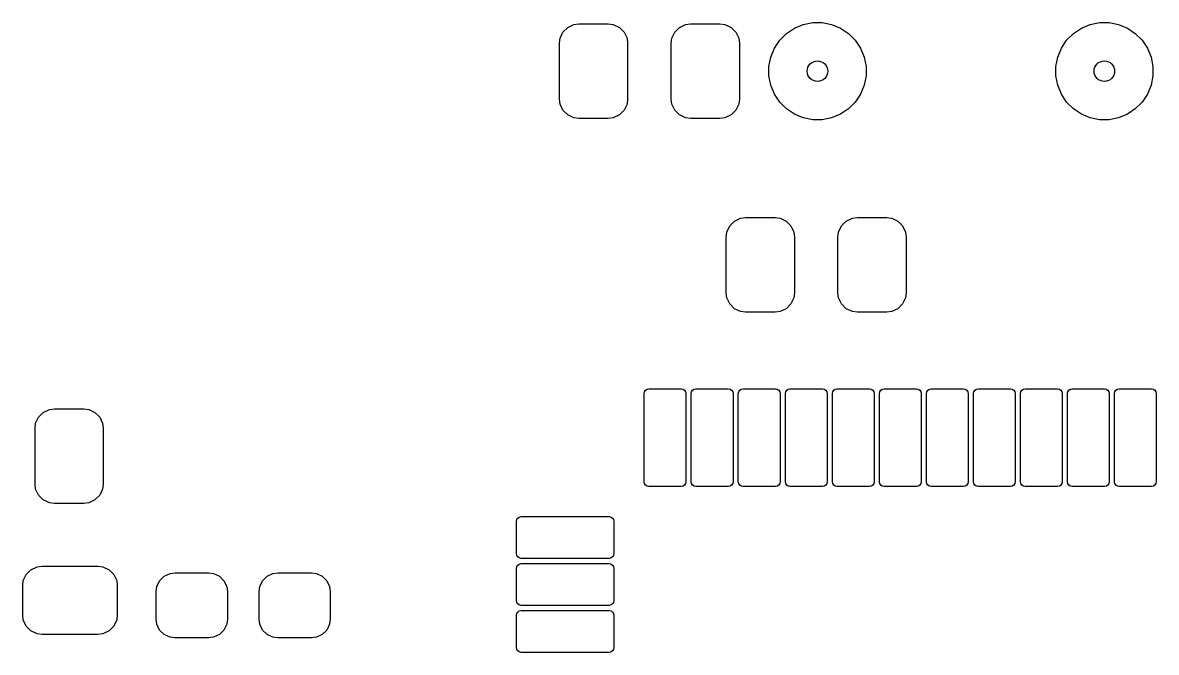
# Model space of a CAD drawing. Extents: x 3.96 to 7.46, y -4.84 to -2.98.
# Drawn here: x 5.593 to 6.352, y -3.459 to -3.037 of the extents above; entities that cross this region are included whole.
import ezdxf

# ---------------------------------------------------------------- set-up
doc = ezdxf.new("R2010")
doc.units = 0
doc.header["$MEASUREMENT"] = 0
doc.layers.add('BLACK', color=7, linetype='CONTINUOUS')

msp = doc.modelspace()

# ---------------------------------------------------------------- linework, layer by layer
at = {"layer": 'BLACK', "linetype": 'CONTINUOUS'}
for p, q in [((5.95288, -3.04745), (5.95479, -3.04336)), ((5.95479, -3.04336), (5.95798, -3.04017)), ((5.95798, -3.04017), (5.96207, -3.03827)), ((5.96207, -3.03827), (5.96543, -3.03782)), ((5.96543, -3.03782), (5.98512, -3.03782)), ((5.98512, -3.03782), (5.98848, -3.03827)), ((5.98848, -3.03827), (5.99257, -3.04017)), ((5.99257, -3.04017), (5.99576, -3.04336)), ((5.99576, -3.04336), (5.99767, -3.04745)), ((6.02768, -3.04745), (6.02959, -3.04336)), ((6.02959, -3.04336), (6.03278, -3.04017)), ((6.03278, -3.04017), (6.03687, -3.03827)), ((6.03687, -3.03827), (6.04023, -3.03782)), ((6.04023, -3.03782), (6.05992, -3.03782)), ((6.05992, -3.03782), (6.06328, -3.03827)), ((6.06328, -3.03827), (6.06737, -3.04017)), ((6.06737, -3.04017), (6.07056, -3.04336)), ((6.07056, -3.04336), (6.07247, -3.04745)), ((6.10449, -3.04426), (6.10981, -3.0407)), ((6.10981, -3.0407), (6.11573, -3.03825)), ((6.11573, -3.03825), (6.12202, -3.037)), ((6.12202, -3.037), (6.12842, -3.037)), ((6.12842, -3.037), (6.1347, -3.03825)), ((6.1347, -3.03825), (6.14062, -3.0407)), ((6.14062, -3.0407), (6.14595, -3.04426)), ((6.29661, -3.04426), (6.30194, -3.0407)), ((6.30194, -3.0407), (6.30786, -3.03825)), ((6.30786, -3.03825), (6.31414, -3.037)), ((6.31414, -3.037), (6.32055, -3.037)), ((6.32055, -3.037), (6.32683, -3.03825)), ((6.32683, -3.03825), (6.33275, -3.0407)), ((6.33275, -3.0407), (6.33807, -3.04426)), ((5.95244, -3.05082), (5.95288, -3.04745)), ((5.95244, -3.08822), (5.95244, -3.05082)), ((5.99767, -3.04745), (5.99811, -3.05082)), ((5.99811, -3.05082), (5.99811, -3.08822)), ((6.02724, -3.05082), (6.02768, -3.04745)), ((6.02724, -3.08822), (6.02724, -3.05082)), ((6.07247, -3.04745), (6.07291, -3.05082)), ((6.07291, -3.05082), (6.07291, -3.08822)), ((6.0964, -3.05411), (6.09996, -3.04879)), ((6.09996, -3.04879), (6.10449, -3.04426)), ((6.14595, -3.04426), (6.15048, -3.04879)), ((6.15048, -3.04879), (6.15404, -3.05411)), ((6.28853, -3.05411), (6.29208, -3.04879)), ((6.29208, -3.04879), (6.29661, -3.04426)), ((6.33807, -3.04426), (6.3426, -3.04879)), ((6.3426, -3.04879), (6.34616, -3.05411)), ((6.09395, -3.06003), (6.0964, -3.05411)), ((6.15404, -3.05411), (6.15649, -3.06003)), ((6.28607, -3.06003), (6.28853, -3.05411)), ((6.34616, -3.05411), (6.34861, -3.06003)), ((6.0927, -3.06631), (6.09395, -3.06003)), ((6.0927, -3.07272), (6.0927, -3.06631)), ((6.15649, -3.06003), (6.15774, -3.06631)), ((6.15774, -3.06631), (6.15774, -3.07272)), ((6.28482, -3.06631), (6.28607, -3.06003)), ((6.28482, -3.07272), (6.28482, -3.06631)), ((6.34861, -3.06003), (6.34986, -3.06631)), ((6.34986, -3.06631), (6.34986, -3.07272)), ((6.09395, -3.079), (6.0927, -3.07272)), ((6.15774, -3.07272), (6.15649, -3.079)), ((6.28607, -3.079), (6.28482, -3.07272)), ((6.34986, -3.07272), (6.34861, -3.079)), ((6.0964, -3.08492), (6.09395, -3.079)), ((6.15649, -3.079), (6.15404, -3.08492)), ((6.28853, -3.08492), (6.28607, -3.079)), ((6.34861, -3.079), (6.34616, -3.08492)), ((5.95288, -3.09158), (5.95244, -3.08822)), ((5.99811, -3.08822), (5.99767, -3.09158)), ((6.02768, -3.09158), (6.02724, -3.08822)), ((6.07291, -3.08822), (6.07247, -3.09158)), ((6.09996, -3.09025), (6.0964, -3.08492)), ((6.15404, -3.08492), (6.15048, -3.09025)), ((6.29208, -3.09025), (6.28853, -3.08492)), ((6.34616, -3.08492), (6.3426, -3.09025)), ((5.95479, -3.09567), (5.95288, -3.09158)), ((5.95798, -3.09886), (5.95479, -3.09567)), ((5.99576, -3.09567), (5.99257, -3.09886)), ((5.99767, -3.09158), (5.99576, -3.09567)), ((6.02959, -3.09567), (6.02768, -3.09158)), ((6.03278, -3.09886), (6.02959, -3.09567)), ((6.07056, -3.09567), (6.06737, -3.09886)), ((6.07247, -3.09158), (6.07056, -3.09567)), ((6.10449, -3.09478), (6.09996, -3.09025)), ((6.10981, -3.09834), (6.10449, -3.09478)), ((6.14595, -3.09478), (6.14062, -3.09834)), ((6.15048, -3.09025), (6.14595, -3.09478)), ((6.29661, -3.09478), (6.29208, -3.09025)), ((6.30194, -3.09834), (6.29661, -3.09478)), ((6.33807, -3.09478), (6.33275, -3.09834)), ((6.3426, -3.09025), (6.33807, -3.09478)), ((5.96207, -3.10077), (5.95798, -3.09886)), ((5.96543, -3.10121), (5.96207, -3.10077)), ((5.98512, -3.10121), (5.96543, -3.10121)), ((5.98848, -3.10077), (5.98512, -3.10121)), ((5.99257, -3.09886), (5.98848, -3.10077)), ((6.03687, -3.10077), (6.03278, -3.09886)), ((6.04023, -3.10121), (6.03687, -3.10077)), ((6.05992, -3.10121), (6.04023, -3.10121)), ((6.06328, -3.10077), (6.05992, -3.10121)), ((6.06737, -3.09886), (6.06328, -3.10077)), ((6.11573, -3.10079), (6.10981, -3.09834)), ((6.12202, -3.10204), (6.11573, -3.10079)), ((6.12842, -3.10204), (6.12202, -3.10204)), ((6.1347, -3.10079), (6.12842, -3.10204)), ((6.14062, -3.09834), (6.1347, -3.10079)), ((6.30786, -3.10079), (6.30194, -3.09834)), ((6.31414, -3.10204), (6.30786, -3.10079)), ((6.32055, -3.10204), (6.31414, -3.10204)), ((6.32683, -3.10079), (6.32055, -3.10204)), ((6.33275, -3.09834), (6.32683, -3.10079)), ((6.06458, -3.1773), (6.06649, -3.17321)), ((6.06649, -3.17321), (6.06968, -3.17002)), ((6.06968, -3.17002), (6.07377, -3.16811)), ((6.07377, -3.16811), (6.07713, -3.16767)), ((6.07713, -3.16767), (6.09682, -3.16767)), ((6.09682, -3.16767), (6.10018, -3.16811)), ((6.10018, -3.16811), (6.10427, -3.17002)), ((6.10427, -3.17002), (6.10746, -3.17321)), ((6.10746, -3.17321), (6.10937, -3.1773)), ((6.13939, -3.1773), (6.14129, -3.17321)), ((6.14129, -3.17321), (6.14448, -3.17002)), ((6.14448, -3.17002), (6.14857, -3.16811)), ((6.14857, -3.16811), (6.15193, -3.16767)), ((6.15193, -3.16767), (6.17162, -3.16767)), ((6.17162, -3.16767), (6.17498, -3.16811)), ((6.17498, -3.16811), (6.17907, -3.17002)), ((6.17907, -3.17002), (6.18226, -3.17321)), ((6.18226, -3.17321), (6.18417, -3.1773)), ((6.06414, -3.18066), (6.06458, -3.1773)), ((6.06414, -3.21806), (6.06414, -3.18066)), ((6.10937, -3.1773), (6.10981, -3.18066)), ((6.10981, -3.18066), (6.10981, -3.21806)), ((6.13894, -3.18066), (6.13939, -3.1773)), ((6.13894, -3.21806), (6.13894, -3.18066)), ((6.18417, -3.1773), (6.18461, -3.18066)), ((6.18461, -3.18066), (6.18461, -3.21806)), ((6.06458, -3.22142), (6.06414, -3.21806)), ((6.10981, -3.21806), (6.10937, -3.22142)), ((6.13939, -3.22142), (6.13894, -3.21806)), ((6.18461, -3.21806), (6.18417, -3.22142)), ((6.06649, -3.22551), (6.06458, -3.22142)), ((6.06968, -3.2287), (6.06649, -3.22551)), ((6.10746, -3.22551), (6.10427, -3.2287)), ((6.10937, -3.22142), (6.10746, -3.22551)), ((6.14129, -3.22551), (6.13939, -3.22142)), ((6.14448, -3.2287), (6.14129, -3.22551)), ((6.18226, -3.22551), (6.17907, -3.2287)), ((6.18417, -3.22142), (6.18226, -3.22551)), ((6.07377, -3.23061), (6.06968, -3.2287)), ((6.07713, -3.23105), (6.07377, -3.23061)), ((6.09682, -3.23105), (6.07713, -3.23105)), ((6.10018, -3.23061), (6.09682, -3.23105)), ((6.10427, -3.2287), (6.10018, -3.23061)), ((6.14857, -3.23061), (6.14448, -3.2287)), ((6.15193, -3.23105), (6.14857, -3.23061)), ((6.17162, -3.23105), (6.15193, -3.23105)), ((6.17498, -3.23061), (6.17162, -3.23105)), ((6.17907, -3.2287), (6.17498, -3.23061)), ((6.00922, -3.28558), (6.00946, -3.28437)), ((6.00922, -3.34463), (6.00922, -3.28558)), ((6.00946, -3.28437), (6.01014, -3.28335)), ((6.01014, -3.28335), (6.01116, -3.28267)), ((6.01116, -3.28267), (6.01237, -3.28243)), ((6.01237, -3.28243), (6.03402, -3.28243)), ((6.03402, -3.28243), (6.03523, -3.28267)), ((6.03523, -3.28267), (6.03625, -3.28335)), ((6.03625, -3.28335), (6.03693, -3.28437)), ((6.03693, -3.28437), (6.03717, -3.28558)), ((6.03717, -3.28558), (6.03717, -3.34463)), ((6.04071, -3.28558), (6.04095, -3.28437)), ((6.04071, -3.34463), (6.04071, -3.28558)), ((6.04095, -3.28437), (6.04164, -3.28335)), ((6.04164, -3.28335), (6.04266, -3.28267)), ((6.04266, -3.28267), (6.04386, -3.28243)), ((6.04386, -3.28243), (6.06552, -3.28243)), ((6.06552, -3.28243), (6.06672, -3.28267)), ((6.06672, -3.28267), (6.06774, -3.28335)), ((6.06774, -3.28335), (6.06843, -3.28437)), ((6.06843, -3.28437), (6.06867, -3.28558)), ((6.06867, -3.28558), (6.06867, -3.34463)), ((6.07221, -3.28558), (6.07245, -3.28437)), ((6.07221, -3.34463), (6.07221, -3.28558)), ((6.07245, -3.28437), (6.07313, -3.28335)), ((6.07313, -3.28335), (6.07415, -3.28267)), ((6.07415, -3.28267), (6.07536, -3.28243)), ((6.07536, -3.28243), (6.09701, -3.28243)), ((6.09701, -3.28243), (6.09822, -3.28267)), ((6.09822, -3.28267), (6.09924, -3.28335)), ((6.09924, -3.28335), (6.09992, -3.28437)), ((6.09992, -3.28437), (6.10016, -3.28558)), ((6.10016, -3.28558), (6.10016, -3.34463)), ((6.10371, -3.28558), (6.10395, -3.28437)), ((6.10371, -3.34463), (6.10371, -3.28558)), ((6.10395, -3.28437), (6.10463, -3.28335)), ((6.10463, -3.28335), (6.10565, -3.28267)), ((6.10565, -3.28267), (6.10686, -3.28243)), ((6.10686, -3.28243), (6.12851, -3.28243)), ((6.12851, -3.28243), (6.12971, -3.28267)), ((6.12971, -3.28267), (6.13074, -3.28335)), ((6.13074, -3.28335), (6.13142, -3.28437)), ((6.13142, -3.28437), (6.13166, -3.28558)), ((6.13166, -3.28558), (6.13166, -3.34463)), ((6.1352, -3.28558), (6.13544, -3.28437)), ((6.1352, -3.34463), (6.1352, -3.28558)), ((6.13544, -3.28437), (6.13612, -3.28335)), ((6.13612, -3.28335), (6.13715, -3.28267)), ((6.13715, -3.28267), (6.13835, -3.28243)), ((6.13835, -3.28243), (6.16001, -3.28243)), ((6.16001, -3.28243), (6.16121, -3.28267)), ((6.16121, -3.28267), (6.16223, -3.28335)), ((6.16223, -3.28335), (6.16292, -3.28437)), ((6.16292, -3.28437), (6.16316, -3.28558)), ((6.16316, -3.28558), (6.16316, -3.34463)), ((6.1667, -3.28558), (6.16694, -3.28437)), ((6.1667, -3.34463), (6.1667, -3.28558)), ((6.16694, -3.28437), (6.16762, -3.28335)), ((6.16762, -3.28335), (6.16864, -3.28267)), ((6.16864, -3.28267), (6.16985, -3.28243)), ((6.16985, -3.28243), (6.1915, -3.28243)), ((6.1915, -3.28243), (6.19271, -3.28267)), ((6.19271, -3.28267), (6.19373, -3.28335)), ((6.19373, -3.28335), (6.19441, -3.28437)), ((6.19441, -3.28437), (6.19465, -3.28558)), ((6.19465, -3.28558), (6.19465, -3.34463)), ((6.19819, -3.28558), (6.19843, -3.28437)), ((6.19819, -3.34463), (6.19819, -3.28558)), ((6.19843, -3.28437), (6.19912, -3.28335)), ((6.19912, -3.28335), (6.20014, -3.28267)), ((6.20014, -3.28267), (6.20134, -3.28243)), ((6.20134, -3.28243), (6.223, -3.28243)), ((6.223, -3.28243), (6.2242, -3.28267)), ((6.2242, -3.28267), (6.22522, -3.28335)), ((6.22522, -3.28335), (6.22591, -3.28437)), ((6.22591, -3.28437), (6.22615, -3.28558)), ((6.22615, -3.28558), (6.22615, -3.34463)), ((6.22969, -3.28558), (6.22993, -3.28437)), ((6.22969, -3.34463), (6.22969, -3.28558)), ((6.22993, -3.28437), (6.23061, -3.28335)), ((6.23061, -3.28335), (6.23163, -3.28267)), ((6.23163, -3.28267), (6.23284, -3.28243)), ((6.23284, -3.28243), (6.25449, -3.28243)), ((6.25449, -3.28243), (6.2557, -3.28267)), ((6.2557, -3.28267), (6.25672, -3.28335)), ((6.25672, -3.28335), (6.2574, -3.28437)), ((6.2574, -3.28437), (6.25764, -3.28558)), ((6.25764, -3.28558), (6.25764, -3.34463)), ((6.26119, -3.28558), (6.26143, -3.28437)), ((6.26119, -3.34463), (6.26119, -3.28558)), ((6.26143, -3.28437), (6.26211, -3.28335)), ((6.26211, -3.28335), (6.26313, -3.28267)), ((6.26313, -3.28267), (6.26434, -3.28243)), ((6.26434, -3.28243), (6.28599, -3.28243)), ((6.28599, -3.28243), (6.2872, -3.28267)), ((6.2872, -3.28267), (6.28822, -3.28335)), ((6.28822, -3.28335), (6.2889, -3.28437)), ((6.2889, -3.28437), (6.28914, -3.28558)), ((6.28914, -3.28558), (6.28914, -3.34463)), ((6.29268, -3.28558), (6.29292, -3.28437)), ((6.29268, -3.34463), (6.29268, -3.28558)), ((6.29292, -3.28437), (6.29361, -3.28335)), ((6.29361, -3.28335), (6.29463, -3.28267)), ((6.29463, -3.28267), (6.29583, -3.28243)), ((6.29583, -3.28243), (6.31749, -3.28243)), ((6.31749, -3.28243), (6.31869, -3.28267)), ((6.31869, -3.28267), (6.31971, -3.28335)), ((6.31971, -3.28335), (6.3204, -3.28437)), ((6.3204, -3.28437), (6.32064, -3.28558)), ((6.32064, -3.28558), (6.32064, -3.34463)), ((6.32418, -3.28558), (6.32442, -3.28437)), ((6.32418, -3.34463), (6.32418, -3.28558)), ((6.32442, -3.28437), (6.3251, -3.28335)), ((6.3251, -3.28335), (6.32612, -3.28267)), ((6.32612, -3.28267), (6.32733, -3.28243)), ((6.32733, -3.28243), (6.34898, -3.28243)), ((6.34898, -3.28243), (6.35019, -3.28267)), ((6.35019, -3.28267), (6.35121, -3.28335)), ((6.35121, -3.28335), (6.35189, -3.28437)), ((6.35189, -3.28437), (6.35213, -3.28558)), ((6.35213, -3.28558), (6.35213, -3.34463)), ((5.60168, -3.30545), (5.60359, -3.30136)), ((5.60359, -3.30136), (5.60678, -3.29817)), ((5.60678, -3.29817), (5.61087, -3.29627)), ((5.61087, -3.29627), (5.61423, -3.29582)), ((5.61423, -3.29582), (5.63392, -3.29582)), ((5.63392, -3.29582), (5.63728, -3.29627)), ((5.63728, -3.29627), (5.64137, -3.29817)), ((5.64137, -3.29817), (5.64456, -3.30136)), ((5.64456, -3.30136), (5.64647, -3.30545)), ((5.60124, -3.30882), (5.60168, -3.30545)), ((5.60124, -3.34622), (5.60124, -3.30882)), ((5.64647, -3.30545), (5.64691, -3.30882)), ((5.64691, -3.30882), (5.64691, -3.34622)), ((5.60168, -3.34958), (5.60124, -3.34622)), ((5.64691, -3.34622), (5.64647, -3.34958)), ((6.00946, -3.34584), (6.00922, -3.34463)), ((6.01014, -3.34686), (6.00946, -3.34584)), ((6.01116, -3.34754), (6.01014, -3.34686)), ((6.01237, -3.34778), (6.01116, -3.34754)), ((6.03402, -3.34778), (6.01237, -3.34778)), ((6.03523, -3.34754), (6.03402, -3.34778)), ((6.03625, -3.34686), (6.03523, -3.34754)), ((6.03693, -3.34584), (6.03625, -3.34686)), ((6.03717, -3.34463), (6.03693, -3.34584)), ((6.04095, -3.34584), (6.04071, -3.34463)), ((6.04164, -3.34686), (6.04095, -3.34584)), ((6.04266, -3.34754), (6.04164, -3.34686)), ((6.04386, -3.34778), (6.04266, -3.34754)), ((6.06552, -3.34778), (6.04386, -3.34778)), ((6.06672, -3.34754), (6.06552, -3.34778)), ((6.06774, -3.34686), (6.06672, -3.34754)), ((6.06843, -3.34584), (6.06774, -3.34686)), ((6.06867, -3.34463), (6.06843, -3.34584)), ((6.07245, -3.34584), (6.07221, -3.34463)), ((6.07313, -3.34686), (6.07245, -3.34584)), ((6.07415, -3.34754), (6.07313, -3.34686)), ((6.07536, -3.34778), (6.07415, -3.34754)), ((6.09701, -3.34778), (6.07536, -3.34778)), ((6.09822, -3.34754), (6.09701, -3.34778)), ((6.09924, -3.34686), (6.09822, -3.34754)), ((6.09992, -3.34584), (6.09924, -3.34686)), ((6.10016, -3.34463), (6.09992, -3.34584)), ((6.10395, -3.34584), (6.10371, -3.34463)), ((6.10463, -3.34686), (6.10395, -3.34584)), ((6.10565, -3.34754), (6.10463, -3.34686)), ((6.10686, -3.34778), (6.10565, -3.34754)), ((6.12851, -3.34778), (6.10686, -3.34778)), ((6.12971, -3.34754), (6.12851, -3.34778)), ((6.13074, -3.34686), (6.12971, -3.34754)), ((6.13142, -3.34584), (6.13074, -3.34686)), ((6.13166, -3.34463), (6.13142, -3.34584)), ((6.13544, -3.34584), (6.1352, -3.34463)), ((6.13612, -3.34686), (6.13544, -3.34584)), ((6.13715, -3.34754), (6.13612, -3.34686)), ((6.13835, -3.34778), (6.13715, -3.34754)), ((6.16001, -3.34778), (6.13835, -3.34778)), ((6.16121, -3.34754), (6.16001, -3.34778)), ((6.16223, -3.34686), (6.16121, -3.34754)), ((6.16292, -3.34584), (6.16223, -3.34686)), ((6.16316, -3.34463), (6.16292, -3.34584)), ((6.16694, -3.34584), (6.1667, -3.34463)), ((6.16762, -3.34686), (6.16694, -3.34584)), ((6.16864, -3.34754), (6.16762, -3.34686)), ((6.16985, -3.34778), (6.16864, -3.34754)), ((6.1915, -3.34778), (6.16985, -3.34778)), ((6.19271, -3.34754), (6.1915, -3.34778)), ((6.19373, -3.34686), (6.19271, -3.34754)), ((6.19441, -3.34584), (6.19373, -3.34686)), ((6.19465, -3.34463), (6.19441, -3.34584)), ((6.19843, -3.34584), (6.19819, -3.34463)), ((6.19912, -3.34686), (6.19843, -3.34584)), ((6.20014, -3.34754), (6.19912, -3.34686)), ((6.20134, -3.34778), (6.20014, -3.34754)), ((6.223, -3.34778), (6.20134, -3.34778)), ((6.2242, -3.34754), (6.223, -3.34778)), ((6.22522, -3.34686), (6.2242, -3.34754)), ((6.22591, -3.34584), (6.22522, -3.34686)), ((6.22615, -3.34463), (6.22591, -3.34584)), ((6.22993, -3.34584), (6.22969, -3.34463)), ((6.23061, -3.34686), (6.22993, -3.34584)), ((6.23163, -3.34754), (6.23061, -3.34686)), ((6.23284, -3.34778), (6.23163, -3.34754)), ((6.25449, -3.34778), (6.23284, -3.34778)), ((6.2557, -3.34754), (6.25449, -3.34778)), ((6.25672, -3.34686), (6.2557, -3.34754)), ((6.2574, -3.34584), (6.25672, -3.34686)), ((6.25764, -3.34463), (6.2574, -3.34584)), ((6.26143, -3.34584), (6.26119, -3.34463)), ((6.26211, -3.34686), (6.26143, -3.34584)), ((6.26313, -3.34754), (6.26211, -3.34686)), ((6.26434, -3.34778), (6.26313, -3.34754)), ((6.28599, -3.34778), (6.26434, -3.34778)), ((6.2872, -3.34754), (6.28599, -3.34778)), ((6.28822, -3.34686), (6.2872, -3.34754)), ((6.2889, -3.34584), (6.28822, -3.34686)), ((6.28914, -3.34463), (6.2889, -3.34584)), ((6.29292, -3.34584), (6.29268, -3.34463)), ((6.29361, -3.34686), (6.29292, -3.34584)), ((6.29463, -3.34754), (6.29361, -3.34686)), ((6.29583, -3.34778), (6.29463, -3.34754)), ((6.31749, -3.34778), (6.29583, -3.34778)), ((6.31869, -3.34754), (6.31749, -3.34778)), ((6.31971, -3.34686), (6.31869, -3.34754)), ((6.3204, -3.34584), (6.31971, -3.34686)), ((6.32064, -3.34463), (6.3204, -3.34584)), ((6.32442, -3.34584), (6.32418, -3.34463)), ((6.3251, -3.34686), (6.32442, -3.34584)), ((6.32612, -3.34754), (6.3251, -3.34686)), ((6.32733, -3.34778), (6.32612, -3.34754)), ((6.34898, -3.34778), (6.32733, -3.34778)), ((6.35019, -3.34754), (6.34898, -3.34778)), ((6.35121, -3.34686), (6.35019, -3.34754)), ((6.35189, -3.34584), (6.35121, -3.34686)), ((6.35213, -3.34463), (6.35189, -3.34584)), ((5.60359, -3.35367), (5.60168, -3.34958)), ((5.60678, -3.35686), (5.60359, -3.35367)), ((5.64456, -3.35367), (5.64137, -3.35686)), ((5.64647, -3.34958), (5.64456, -3.35367)), ((5.61087, -3.35877), (5.60678, -3.35686)), ((5.61423, -3.35921), (5.61087, -3.35877)), ((5.63392, -3.35921), (5.61423, -3.35921)), ((5.63728, -3.35877), (5.63392, -3.35921)), ((5.64137, -3.35686), (5.63728, -3.35877)), ((5.92359, -3.37121), (5.92383, -3.37)), ((5.92383, -3.37), (5.92451, -3.36898)), ((5.92451, -3.36898), (5.92553, -3.3683)), ((5.92553, -3.3683), (5.92674, -3.36806)), ((5.92674, -3.36806), (5.98579, -3.36806)), ((5.98579, -3.36806), (5.987, -3.3683)), ((5.987, -3.3683), (5.98802, -3.36898)), ((5.98802, -3.36898), (5.9887, -3.37)), ((5.9887, -3.37), (5.98894, -3.37121)), ((5.92359, -3.39286), (5.92359, -3.37121)), ((5.98894, -3.37121), (5.98894, -3.39286)), ((5.92383, -3.39407), (5.92359, -3.39286)), ((5.98894, -3.39286), (5.9887, -3.39407)), ((5.92451, -3.39509), (5.92383, -3.39407)), ((5.92383, -3.4015), (5.92451, -3.40048)), ((5.92553, -3.39577), (5.92451, -3.39509)), ((5.92451, -3.40048), (5.92553, -3.3998)), ((5.92674, -3.39601), (5.92553, -3.39577)), ((5.92553, -3.3998), (5.92674, -3.39956)), ((5.98579, -3.39601), (5.92674, -3.39601)), ((5.92674, -3.39956), (5.98579, -3.39956)), ((5.987, -3.39577), (5.98579, -3.39601)), ((5.98579, -3.39956), (5.987, -3.3998)), ((5.98802, -3.39509), (5.987, -3.39577)), ((5.987, -3.3998), (5.98802, -3.40048)), ((5.9887, -3.39407), (5.98802, -3.39509)), ((5.98802, -3.40048), (5.9887, -3.4015)), ((5.59342, -3.41091), (5.59533, -3.40682)), ((5.59533, -3.40682), (5.59852, -3.40363)), ((5.59852, -3.40363), (5.60261, -3.40172)), ((5.60261, -3.40172), (5.60597, -3.40128)), ((5.60597, -3.40128), (5.64338, -3.40128)), ((5.64338, -3.40128), (5.64674, -3.40172)), ((5.64674, -3.40172), (5.65083, -3.40363)), ((5.65083, -3.40363), (5.65402, -3.40682)), ((5.65402, -3.40682), (5.65593, -3.41091)), ((5.68467, -3.411), (5.68774, -3.40793)), ((5.68774, -3.40793), (5.69167, -3.40609)), ((5.69167, -3.40609), (5.69491, -3.40567)), ((5.69491, -3.40567), (5.71754, -3.40567)), ((5.71754, -3.40567), (5.72078, -3.40609)), ((5.72078, -3.40609), (5.72471, -3.40793)), ((5.72471, -3.40793), (5.72778, -3.411)), ((5.75357, -3.411), (5.75664, -3.40793)), ((5.75664, -3.40793), (5.76057, -3.40609)), ((5.76057, -3.40609), (5.7638, -3.40567)), ((5.7638, -3.40567), (5.78644, -3.40567)), ((5.78644, -3.40567), (5.78968, -3.40609)), ((5.78968, -3.40609), (5.79361, -3.40793)), ((5.79361, -3.40793), (5.79668, -3.411)), ((5.92359, -3.40271), (5.92383, -3.4015)), ((5.92359, -3.42436), (5.92359, -3.40271)), ((5.9887, -3.4015), (5.98894, -3.40271)), ((5.98894, -3.40271), (5.98894, -3.42436)), ((5.59298, -3.41427), (5.59342, -3.41091)), ((5.59298, -3.43396), (5.59298, -3.41427)), ((5.65593, -3.41091), (5.65637, -3.41427)), ((5.65637, -3.41427), (5.65637, -3.43396)), ((5.68241, -3.41817), (5.68283, -3.41493)), ((5.68283, -3.41493), (5.68467, -3.411)), ((5.72778, -3.411), (5.72962, -3.41493)), ((5.72962, -3.41493), (5.73004, -3.41817)), ((5.7513, -3.41817), (5.75173, -3.41493)), ((5.75173, -3.41493), (5.75357, -3.411)), ((5.79668, -3.411), (5.79852, -3.41493)), ((5.79852, -3.41493), (5.79894, -3.41817)), ((5.68241, -3.43687), (5.68241, -3.41817)), ((5.73004, -3.41817), (5.73004, -3.43687)), ((5.7513, -3.43687), (5.7513, -3.41817)), ((5.79894, -3.41817), (5.79894, -3.43687)), ((5.92383, -3.42556), (5.92359, -3.42436)), ((5.92451, -3.42659), (5.92383, -3.42556)), ((5.92553, -3.42727), (5.92451, -3.42659)), ((5.92451, -3.43197), (5.92553, -3.43129)), ((5.92674, -3.42751), (5.92553, -3.42727)), ((5.92553, -3.43129), (5.92674, -3.43105)), ((5.98579, -3.42751), (5.92674, -3.42751)), ((5.92674, -3.43105), (5.98579, -3.43105)), ((5.987, -3.42727), (5.98579, -3.42751)), ((5.98579, -3.43105), (5.987, -3.43129)), ((5.98802, -3.42659), (5.987, -3.42727)), ((5.987, -3.43129), (5.98802, -3.43197)), ((5.9887, -3.42556), (5.98802, -3.42659)), ((5.98894, -3.42436), (5.9887, -3.42556)), ((5.59342, -3.43732), (5.59298, -3.43396)), ((5.59533, -3.44141), (5.59342, -3.43732)), ((5.65593, -3.43732), (5.65402, -3.44141)), ((5.65637, -3.43396), (5.65593, -3.43732)), ((5.68283, -3.4401), (5.68241, -3.43687)), ((5.73004, -3.43687), (5.72962, -3.4401)), ((5.75173, -3.4401), (5.7513, -3.43687)), ((5.79894, -3.43687), (5.79852, -3.4401)), ((5.92359, -3.4342), (5.92383, -3.433)), ((5.92359, -3.45586), (5.92359, -3.4342)), ((5.92383, -3.433), (5.92451, -3.43197)), ((5.98802, -3.43197), (5.9887, -3.433)), ((5.9887, -3.433), (5.98894, -3.4342)), ((5.98894, -3.4342), (5.98894, -3.45586)), ((5.59852, -3.4446), (5.59533, -3.44141)), ((5.60261, -3.44651), (5.59852, -3.4446)), ((5.60597, -3.44695), (5.60261, -3.44651)), ((5.64674, -3.44651), (5.64338, -3.44695)), ((5.65083, -3.4446), (5.64674, -3.44651)), ((5.65402, -3.44141), (5.65083, -3.4446)), ((5.68467, -3.44404), (5.68283, -3.4401)), ((5.68774, -3.44711), (5.68467, -3.44404)), ((5.72778, -3.44404), (5.72471, -3.44711)), ((5.72962, -3.4401), (5.72778, -3.44404)), ((5.75357, -3.44404), (5.75173, -3.4401)), ((5.75664, -3.44711), (5.75357, -3.44404)), ((5.79668, -3.44404), (5.79361, -3.44711)), ((5.79852, -3.4401), (5.79668, -3.44404)), ((5.64338, -3.44695), (5.60597, -3.44695)), ((5.69167, -3.44894), (5.68774, -3.44711)), ((5.69491, -3.44937), (5.69167, -3.44894)), ((5.71754, -3.44937), (5.69491, -3.44937)), ((5.72078, -3.44894), (5.71754, -3.44937)), ((5.72471, -3.44711), (5.72078, -3.44894)), ((5.76057, -3.44894), (5.75664, -3.44711)), ((5.7638, -3.44937), (5.76057, -3.44894)), ((5.78644, -3.44937), (5.7638, -3.44937)), ((5.78968, -3.44894), (5.78644, -3.44937)), ((5.79361, -3.44711), (5.78968, -3.44894)), ((5.92383, -3.45706), (5.92359, -3.45586)), ((5.92451, -3.45808), (5.92383, -3.45706)), ((5.92553, -3.45877), (5.92451, -3.45808)), ((5.92674, -3.459), (5.92553, -3.45877)), ((5.98579, -3.459), (5.92674, -3.459)), ((5.987, -3.45877), (5.98579, -3.459)), ((5.98802, -3.45808), (5.987, -3.45877)), ((5.9887, -3.45706), (5.98802, -3.45808)), ((5.98894, -3.45586), (5.9887, -3.45706))]:
    msp.add_line(p, q, dxfattribs=at)
at = {"layer": 'BLACK'}
for centre in [(6.12522, -3.06952), (6.31734, -3.06952)]:
    msp.add_circle(centre, 0.00689, dxfattribs=at)
at = {"layer": 'WHITE'}
for centre in [(6.12522, -3.06952), (6.31734, -3.06952)]:
    msp.add_circle(centre, 0.00689, dxfattribs=at)

doc.saveas('drawing.dxf')
